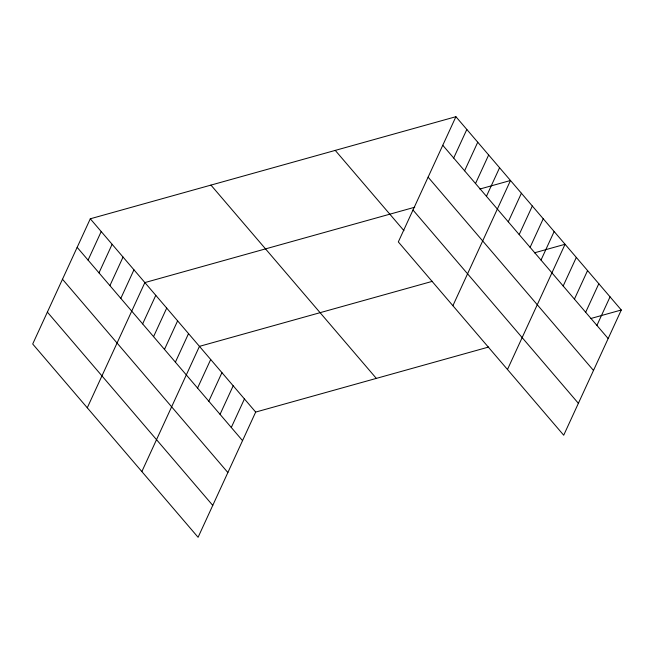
<?xml version="1.0" encoding="UTF-8"?>
<svg xmlns="http://www.w3.org/2000/svg" width="654" height="654" viewBox="0 0 654 654"><rect width="100%" height="100%" fill="white"/><g stroke="black" fill="none" stroke-linecap="round" stroke-linejoin="round"><path stroke-width="0.98" d="M455.912 116.706L398.319 241.923L563.707 435.212L621.3 309.996L455.912 116.706L90.293 218.788L32.7 344.004L198.088 537.294L255.681 412.077L488.677 347.029M88.069 260.104L101.206 231.549M98.983 272.865L112.12 244.302M109.905 285.618L123.042 257.063M120.818 298.379L133.956 269.816M87.276 407.785L144.869 282.577L414.734 207.228M142.646 323.894L155.783 295.33M153.567 336.647L166.705 308.091M164.481 349.408L177.618 320.844M175.395 362.161L188.532 333.605M141.853 471.575L199.445 346.358L432.441 281.31M197.557 388.067L210.694 359.504M208.806 401.213L221.943 372.649M220.055 414.35L233.184 385.795M231.295 427.495L244.433 398.94M453.688 158.023L466.825 129.467M464.61 170.784L477.739 142.22M475.523 183.537L488.661 154.982M486.437 196.298L499.574 167.735M452.895 305.704L510.488 180.496L479.848 189.047M508.272 221.812L521.401 193.249M519.186 234.565L532.323 206.01M530.1 247.326L543.237 218.763M541.013 260.079L554.151 231.524M507.479 369.494L565.064 244.277L534.424 252.836M563.176 285.986L576.313 257.423M574.425 299.123L587.562 270.568M585.673 312.269L598.811 283.713M596.914 325.414L610.051 296.851M590.66 318.555L621.3 309.996M442.774 145.27L608.163 338.559M428.108 177.16L593.497 370.45M412.993 210.024L578.381 403.314M335.257 150.395L403.959 230.69M210.948 185.098L376.336 378.396M90.293 218.788L255.681 412.077M77.156 247.351L242.544 440.641M62.482 279.242L227.87 472.54M47.374 312.105L212.763 505.395"/></g></svg>
